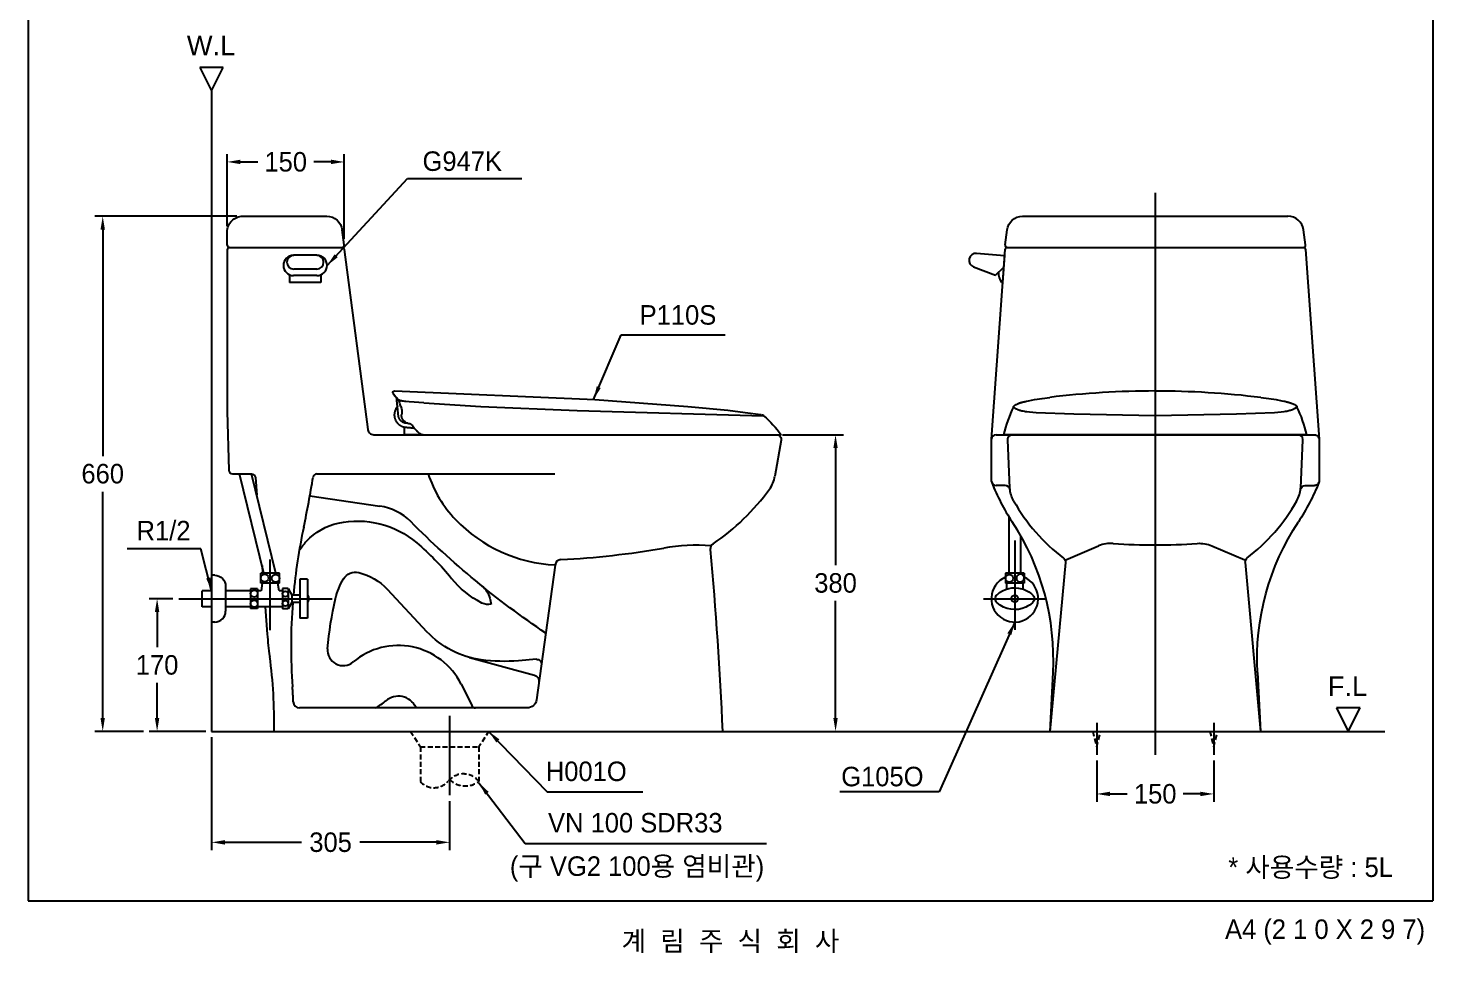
# Model space of a CAD drawing. Header units: millimetres. Extents: x 0 to 3800, y -67 to 2530.
# Drawn here: x 0 to 1800, y -67 to 1118 of the extents above; entities that cross this region are included whole.
import ezdxf
from ezdxf.enums import TextEntityAlignment as Align
from ezdxf.lldxf.tags import DXFTag

# ---------------------------------------------------------------- set-up
doc = ezdxf.new("R2010")
doc.units = ezdxf.units.MM
doc.linetypes.add('DASHED2', pattern=[9.525, 6.35, -3.175])
for name, color, linetype in [('TEXT', 7, 'Continuous'), ('내부선 및 부속', 4, 'Continuous'), ('도각라인', 255, 'Continuous'), ('외형선', 3, 'Continuous'), ('점선', 6, 'DASHED2'), ('중심선', 1, 'DASHED'), ('치수선', 7, 'Continuous')]:
    doc.layers.add(name, color=color, linetype=linetype)
doc.styles.add('____', font='')
doc.styles.add('타이틀', font='H2GTRM.TTF', dxfattribs={"height": 25})
doc.styles.get('____').set_extended_font_data('굴림')
tags = doc.linetypes.add('DASHDOT', pattern=[70, 31, -13, 13, -13]).pattern_tags.tags
tags[10:11] = [DXFTag(74, 4), DXFTag(75, 0), DXFTag(340, '0'), DXFTag(46, 0.0), DXFTag(50, 0.0), DXFTag(44, 0.0), DXFTag(45, 0.0)]
tags[8:9] = [DXFTag(74, 4), DXFTag(75, 0), DXFTag(340, '0'), DXFTag(46, 0.0), DXFTag(50, 0.0), DXFTag(44, 0.0), DXFTag(45, 0.0)]
tags[6:7] = [DXFTag(74, 4), DXFTag(75, 0), DXFTag(340, '0'), DXFTag(46, 0.0), DXFTag(50, 0.0), DXFTag(44, 0.0), DXFTag(45, 0.0)]
tags[4:5] = [DXFTag(74, 4), DXFTag(75, 0), DXFTag(340, '0'), DXFTag(46, 0.0), DXFTag(50, 0.0), DXFTag(44, 0.0), DXFTag(45, 0.0)]
tags = doc.linetypes.add('DASHED', pattern=[25.72, 12.86, -12.86]).pattern_tags.tags
tags[6:7] = [DXFTag(74, 4), DXFTag(75, 0), DXFTag(340, '0'), DXFTag(46, 0.0), DXFTag(50, 0.0), DXFTag(44, 0.0), DXFTag(45, 0.0)]
tags[4:5] = [DXFTag(74, 4), DXFTag(75, 0), DXFTag(340, '0'), DXFTag(46, 0.0), DXFTag(50, 0.0), DXFTag(44, 0.0), DXFTag(45, 0.0)]
doc.dimstyles.new('MSADIM', dxfattribs={"dimtxt": 33, "dimasz": 17, "dimexe": 10, "dimexo": 7.5, "dimgap": 10, "dimtad": 0, "dimtih": 1, "dimtoh": 1, "dimdec": 0, "dimzin": 1, "dimdsep": 46, "dimtxsty": '____', "dimcen": 11.25, "dimadec": 0, "dimazin": 0, "dimtfac": 1, "dimtdec": 0, "dimtix": 1, "dimtmove": 0, "dimatfit": 3, "dimfxl": 1, "dimtolj": 1, "dimtzin": 1, "dimarcsym": 0})

# ---------------------------------------------------------------- blocks, each defined once
blk = doc.blocks.new('*D18')
at = {"layer": '치수선', "color": 0, "linetype": 'Continuous', "lineweight": -2, "transparency": 16777216}
for p, q in [((255.1, 864.5), (255.1, 956.6)), ((405.1, 847.9), (405.1, 956.6)), ((272.1, 946.6), (294.2, 946.6)), ((388.1, 946.6), (366, 946.6))]:
    blk.add_line(p, q, dxfattribs=at)
at = {"layer": '치수선', "color": 0, "linetype": 'Continuous', "transparency": 16777216}
for points in [[(272.1, 949.5), (272.1, 943.8), (255.1, 946.6)], [(388.1, 949.5), (388.1, 943.8), (405.1, 946.6)]]:
    blk.add_solid(points, dxfattribs=at)
at = {"layer": '치수선', "color": 0, "linetype": 'Continuous', "transparency": 16777216, "insert": (330.1, 946.6), "char_height": 25, "attachment_point": 5, "style": '____'}
blk.add_mtext('\\A1;150', dxfattribs=at)
blk = doc.blocks.new('*D19')
at = {"layer": '치수선', "color": 0, "linetype": 'Continuous', "lineweight": -2, "transparency": 16777216}
for p, q in [((185.6, 387), (155.3, 387)), ((165.3, 370), (165.3, 324.8)), ((165.3, 234), (165.3, 279.1)), ((227.6, 217), (155.3, 217))]:
    blk.add_line(p, q, dxfattribs=at)
at = {"layer": '치수선', "color": 0, "linetype": 'Continuous', "transparency": 16777216}
for points in [[(162.5, 370), (168.1, 370), (165.3, 387)], [(162.5, 234), (168.1, 234), (165.3, 217)]]:
    blk.add_solid(points, dxfattribs=at)
at = {"layer": '치수선', "color": 0, "linetype": 'Continuous', "transparency": 16777216, "insert": (165.3, 302), "char_height": 25, "attachment_point": 5, "style": '____'}
blk.add_mtext('\\A1;170', dxfattribs=at)
blk = doc.blocks.new('*D20')
at = {"layer": '치수선', "color": 0, "linetype": 'Continuous', "lineweight": -2, "transparency": 16777216}
for p, q in [((267.6, 877), (85.6, 877)), ((95.6, 860), (95.6, 569.8)), ((95.6, 234), (95.6, 524.1)), ((147.8, 217), (85.6, 217))]:
    blk.add_line(p, q, dxfattribs=at)
at = {"layer": '치수선', "color": 0, "linetype": 'Continuous', "transparency": 16777216}
for points in [[(92.8, 860), (98.4, 860), (95.6, 877)], [(92.8, 234), (98.4, 234), (95.6, 217)]]:
    blk.add_solid(points, dxfattribs=at)
at = {"layer": '치수선', "color": 0, "linetype": 'Continuous', "transparency": 16777216, "insert": (95.6, 547), "char_height": 25, "attachment_point": 5, "style": '____'}
blk.add_mtext('\\A1;660', dxfattribs=at)
blk = doc.blocks.new('*D21')
at = {"layer": '치수선', "color": 0, "linetype": 'Continuous', "lineweight": -2, "transparency": 16777216}
for p, q in [((235.1, 209.5), (235.1, 64.8)), ((540.1, 127.7), (540.1, 64.8)), ((252.1, 74.8), (350.3, 74.8)), ((523.1, 74.8), (424.9, 74.8))]:
    blk.add_line(p, q, dxfattribs=at)
at = {"layer": '치수선', "color": 0, "linetype": 'Continuous', "transparency": 16777216}
for points in [[(252.1, 77.6), (252.1, 71.9), (235.1, 74.8)], [(523.1, 77.6), (523.1, 71.9), (540.1, 74.8)]]:
    blk.add_solid(points, dxfattribs=at)
at = {"layer": '치수선', "color": 0, "linetype": 'Continuous', "transparency": 16777216, "insert": (387.6, 74.8), "char_height": 25, "attachment_point": 5, "style": '____'}
blk.add_mtext('\\A1;305', dxfattribs=at)
blk = doc.blocks.new('*D22')
at = {"layer": '치수선', "color": 0, "linetype": 'Continuous', "lineweight": -2, "transparency": 16777216}
for p, q in [((966.6, 597), (1044.6, 597)), ((1034.6, 580), (1034.6, 429.8)), ((1034.6, 234), (1034.6, 384.1)), ((966.6, 217), (1044.6, 217))]:
    blk.add_line(p, q, dxfattribs=at)
at = {"layer": '치수선', "color": 0, "linetype": 'Continuous', "transparency": 16777216}
for points in [[(1031.8, 580), (1037.4, 580), (1034.6, 597)], [(1031.8, 234), (1037.4, 234), (1034.6, 217)]]:
    blk.add_solid(points, dxfattribs=at)
at = {"layer": '치수선', "color": 0, "linetype": 'Continuous', "transparency": 16777216, "insert": (1034.6, 407), "char_height": 25, "attachment_point": 5, "style": '____'}
blk.add_mtext('\\A1;380', dxfattribs=at)
blk = doc.blocks.new('*D23')
at = {"layer": '치수선', "color": 0, "linetype": 'Continuous', "lineweight": -2, "transparency": 16777216}
for p, q in [((1369.2, 179.5), (1369.2, 126.8)), ((1519.2, 179.5), (1519.2, 126.8)), ((1386.2, 136.8), (1408.3, 136.8)), ((1502.2, 136.8), (1480.2, 136.8))]:
    blk.add_line(p, q, dxfattribs=at)
at = {"layer": '치수선', "color": 0, "linetype": 'Continuous', "transparency": 16777216}
for points in [[(1386.2, 139.6), (1386.2, 134), (1369.2, 136.8)], [(1502.2, 139.6), (1502.2, 134), (1519.2, 136.8)]]:
    blk.add_solid(points, dxfattribs=at)
at = {"layer": '치수선', "color": 0, "linetype": 'Continuous', "transparency": 16777216, "insert": (1444.2, 136.8), "char_height": 25, "attachment_point": 5, "style": '____'}
blk.add_mtext('\\A1;150', dxfattribs=at)

msp = doc.modelspace()

# ---------------------------------------------------------------- linework, layer by layer
for p, q in [((682, 139.5), (787.8, 139.5)), ((1150.4, 139.4), (1040.3, 139.4))]:
    msp.add_line(p, q)
at = {"layer": '내부선 및 부속', "linetype": 'Continuous'}
for p, q in [((1215.3, 829.5), (1251.2, 826.9)), ((370.1, 827), (340.1, 827)), ((1211.5, 812.1), (1239.4, 801.7)), ((1239.4, 801.7), (1250.1, 811.9)), ((1251.2, 826.9), (1248.7, 792)), ((335.1, 802), (335.1, 792)), ((370.1, 801), (340.1, 801)), ((369.8, 809.3), (340.5, 809.3)), ((375.1, 802), (375.1, 792)), ((1247.2, 792.1), (1248.7, 792)), ((375.1, 792), (335.1, 792)), ((467.4, 650.5), (467.6, 649.6)), ((474.7, 641.5), (474.6, 641.6)), ((478.7, 623.5), (478.6, 623.1)), ((478.7, 623.6), (478.7, 623.5)), ((703.4, 628.3), (942.4, 621.4)), ((507.6, 597), (544.3, 597)), ((544.3, 597), (716.5, 597)), ((716.5, 597), (965.1, 597)), ((302.2, 419.7), (270.8, 547)), ((317.6, 419.7), (286.2, 547)), ((1256.7, 492), (1256.7, 419.7)), ((1271.7, 467.8), (1271.7, 419.7)), ((239.1, 417), (235.1, 417)), ((322.1, 419.7), (298.1, 419.7)), ((298.1, 406.7), (298.1, 419.7)), ((299.8, 429.3), (300.5, 419.7)), ((322.1, 406.7), (322.1, 419.7)), ((1252.2, 419.7), (1252.2, 406.7)), ((1269.2, 419.7), (1252.2, 419.7)), ((1276.2, 419.7), (1269.2, 419.7)), ((1276.2, 419.7), (1276.2, 406.7)), ((223.1, 376.7), (223.1, 397.2)), ((235.1, 397.2), (223.1, 397.2)), ((253.1, 403), (253.1, 371)), ((285.1, 397.2), (253.1, 397.2)), ((285.1, 399.5), (285.1, 374.5)), ((294.1, 399.5), (285.1, 399.5)), ((294.1, 399.5), (294.1, 374.5)), ((298.6, 397.2), (294.1, 397.2)), ((322.1, 406.7), (298.1, 406.7)), ((300.1, 406.7), (298.6, 397.2)), ((321.6, 397.2), (320.1, 406.7)), ((326.1, 397.2), (321.6, 397.2)), ((333.1, 400), (326.1, 400)), ((326.1, 400), (326.1, 374)), ((333.1, 400), (333.1, 374)), ((333.1, 400), (338.1, 391.7)), ((348.1, 412), (348.1, 362)), ((358.1, 412), (348.1, 412)), ((358.1, 412), (358.1, 362)), ((1271.9, 406.7), (1252.2, 406.7)), ((1253.7, 406.7), (1253.7, 399.3)), ((1276.2, 406.7), (1271.9, 406.7)), ((1274.7, 406.7), (1274.7, 399.3)), ((338.1, 382.2), (333.1, 374)), ((338.1, 391.7), (338.1, 382.2)), ((348.1, 391.7), (338.1, 391.7)), ((348.1, 382.2), (338.1, 382.2)), ((235.1, 376.7), (223.1, 376.7)), ((285.1, 376.7), (253.1, 376.7)), ((294.1, 374.5), (285.1, 374.5)), ((326.1, 376.7), (294.1, 376.7)), ((333.1, 374), (326.1, 374)), ((358.1, 362), (348.1, 362)), ((239.1, 357), (235.1, 357))]:
    msp.add_line(p, q, dxfattribs=at)
at = {"layer": '내부선 및 부속', "linetype": 'Continuous', "flags": 128}
for points in [[(467.4, 650.7, -0.48596), (469.4, 653.1)], [(474.7, 641.5, -0.06265), (475.9, 638.6)], [(477.7, 633.1, -0.009872), (475.9, 638.6)], [(477.7, 633.1, -0.111987), (478.7, 623.6)], [(486.4, 611.8, -0.369978), (478.6, 623.1)], [(939.4, 622.8, -0.138018), (942.4, 621.5)], [(942.4, 621.4, -0.055507), (965.1, 597)], [(486.4, 611.8, -0.022615), (489.1, 611.3)], [(489.1, 611.3, -0.138511), (491.3, 609.9)], [(491.3, 609.9, -0.025118), (493.4, 607.4)], [(239.1, 417, -0.414214), (253.1, 403)], [(1241.5, 392.1, -0.260244), (1273.4, 399.7)], [(1273.4, 399.7, -0.116822), (1287, 392.1)], [(358.1, 391.5, -0.31563), (358.1, 382.5)], [(1241.5, 381.8, -0.44), (1241.5, 392.1)], [(1278.4, 376.1, -0.302629), (1241.5, 381.8)], [(1287, 381.8, -0.077177), (1278.4, 376.1)], [(1287, 392.1, -0.44), (1287, 381.8)]]:
    msp.add_lwpolyline(points, format="xyb", dxfattribs=at)
for points in [[(467.4, 650.6), (471.3, 645.5), (471.9, 644.7), (472.6, 643.8), (472.8, 643.6), (473, 643.3), (473.1, 643.2), (473.3, 643.1), (473.4, 643), (473.5, 642.8), (473.7, 642.7), (473.8, 642.6), (474.8, 641.8)], [(474.6, 641.6), (474.5, 641.7), (474.3, 641.8), (473.8, 642.2), (473.7, 642.3), (473.6, 642.4), (473.5, 642.4), (473.4, 642.5), (473.3, 642.6), (473.2, 642.8), (473.1, 642.9), (472.9, 643.1), (472.7, 643.3), (470.1, 646.5), (467.6, 649.6)], [(469.4, 653.1), (726, 642), (845.5, 633.4), (896.4, 628.4), (918.8, 625.7), (939, 622.9)], [(507.2, 637.9), (488.1, 639.1), (484.2, 639.5), (482.6, 639.7), (481.1, 639.9), (480.3, 640.1), (479.5, 640.2), (478.8, 640.4), (478, 640.5), (477.6, 640.6), (477.2, 640.7), (476.8, 640.9), (476.6, 640.9), (476.4, 641), (476.2, 641.1), (476, 641.2), (475.8, 641.3), (475.6, 641.4), (475.4, 641.5), (475.2, 641.6), (475.1, 641.6), (475, 641.7), (474.9, 641.7), (474.8, 641.8)], [(507.2, 637.9), (580, 633.3), (703.4, 628.3)], [(1270.4, 628.3), (1269.5, 628.5), (1269.1, 628.7), (1268.7, 628.8), (1268.4, 629), (1268.1, 629.1), (1267.7, 629.3), (1267.4, 629.5), (1266.9, 629.7), (1266.4, 630), (1263.3, 631.9), (1263.2, 632), (1263.1, 632), (1263.1, 632.1), (1263, 632.1), (1263, 632.1), (1263, 632.1), (1262.9, 632.1), (1262.9, 632.2), (1262.9, 632.2), (1262.9, 632.2), (1262.9, 632.2), (1262.8, 632.2), (1262.8, 632.3), (1262.8, 632.3), (1262.8, 632.3), (1262.8, 632.3), (1262.8, 632.3), (1262.8, 632.4), (1262.7, 632.4), (1262.7, 632.4), (1262.7, 632.4), (1262.7, 632.4), (1262.7, 632.5), (1262.7, 632.5), (1262.7, 632.5), (1262.7, 632.5), (1262.7, 632.5), (1262.7, 632.5), (1262.7, 632.6), (1262.7, 632.6), (1262.6, 632.6), (1262.6, 632.6), (1262.6, 632.6), (1262.6, 632.7), (1262.6, 632.7), (1262.6, 632.7), (1262.6, 632.7), (1262.6, 632.7), (1262.6, 632.8), (1262.6, 632.8), (1262.6, 632.8), (1262.6, 632.8), (1262.6, 632.8), (1262.6, 632.9), (1262.6, 632.9), (1262.6, 632.9), (1262.7, 632.9), (1262.7, 632.9), (1262.7, 633), (1262.7, 633), (1262.7, 633), (1262.7, 633), (1262.7, 633), (1262.7, 633), (1262.7, 633), (1262.7, 633), (1262.7, 633)], [(1262.7, 633), (1262.7, 633.1), (1262.8, 633.2), (1262.8, 633.3), (1262.9, 633.3), (1262.9, 633.4), (1263, 633.5), (1263.1, 633.6), (1263.2, 633.8), (1263.3, 633.9), (1263.4, 634), (1263.4, 634.1), (1263.5, 634.2), (1263.6, 634.2), (1263.6, 634.3), (1263.7, 634.4), (1263.8, 634.5), (1263.9, 634.6), (1264.1, 634.7), (1264.2, 634.8), (1264.4, 635), (1264.5, 635.1), (1264.7, 635.2), (1264.9, 635.3), (1265.2, 635.5), (1265.4, 635.6), (1265.7, 635.8), (1265.9, 635.9), (1266.2, 636), (1266.7, 636.3), (1267.2, 636.5), (1267.7, 636.7), (1268.8, 637.1)], [(1276.8, 639.5), (1278, 639.8), (1279.3, 640.1), (1281.9, 640.7), (1289.4, 642), (1299.2, 643.5), (1309, 644.8)], [(1579.4, 644.8), (1589.7, 643.5), (1599, 642), (1606.5, 640.7), (1609.1, 640.2), (1610.4, 639.9), (1611.6, 639.5)], [(1625.7, 633), (1625.8, 633), (1625.8, 632.9), (1625.8, 632.9), (1625.8, 632.9), (1625.8, 632.9), (1625.8, 632.9), (1625.8, 632.8), (1625.8, 632.8), (1625.8, 632.8), (1625.8, 632.8), (1625.8, 632.8), (1625.8, 632.8), (1625.8, 632.8), (1625.8, 632.8), (1625.8, 632.8), (1625.8, 632.7), (1625.8, 632.7), (1625.8, 632.7), (1625.8, 632.7), (1625.8, 632.7), (1625.8, 632.7), (1625.8, 632.7), (1625.8, 632.6), (1625.8, 632.6), (1625.8, 632.6), (1625.8, 632.6), (1625.8, 632.6), (1625.8, 632.6), (1625.8, 632.5), (1625.8, 632.5), (1625.8, 632.5), (1625.8, 632.5), (1625.8, 632.5), (1625.8, 632.5), (1625.7, 632.4), (1625.7, 632.4), (1625.7, 632.4), (1625.7, 632.4), (1625.7, 632.4), (1625.7, 632.3), (1625.7, 632.3), (1625.6, 632.3), (1625.6, 632.3), (1625.6, 632.3), (1625.6, 632.2), (1625.6, 632.2), (1625.6, 632.2), (1625.6, 632.2), (1625.5, 632.2), (1625.5, 632.2), (1625.5, 632.2), (1625.5, 632.1), (1625.4, 632.1), (1625.4, 632.1), (1623.2, 630.7), (1622.1, 630.1), (1621.6, 629.8), (1621, 629.5), (1620.7, 629.3), (1620.3, 629.1), (1620, 629), (1619.6, 628.8), (1619.2, 628.7), (1618.8, 628.5), (1618.5, 628.4), (1618.1, 628.3)], [(1619.7, 637.1), (1620.9, 636.6), (1621.5, 636.4), (1622.1, 636.1), (1622.5, 635.9), (1623, 635.7), (1623.2, 635.6), (1623.4, 635.4), (1623.6, 635.3), (1623.7, 635.2), (1623.9, 635.1), (1624, 635), (1624.2, 634.9), (1624.3, 634.8), (1624.5, 634.6), (1624.6, 634.5), (1624.8, 634.4), (1624.9, 634.3), (1625, 634.1), (1625.1, 634), (1625.1, 634), (1625.2, 633.9), (1625.3, 633.8), (1625.3, 633.8), (1625.4, 633.7), (1625.4, 633.6), (1625.5, 633.5), (1625.5, 633.5), (1625.6, 633.4), (1625.6, 633.3), (1625.7, 633.2), (1625.7, 633.1), (1625.7, 633)], [(1444.2, 621.4), (1339.9, 623.4), (1291.6, 625.3), (1287.2, 625.6), (1282.9, 626), (1279.7, 626.3), (1278.1, 626.6), (1276.6, 626.8), (1275, 627.1), (1273.4, 627.4), (1271.9, 627.8), (1271.1, 628), (1270.4, 628.3)], [(1618.1, 628.3), (1617.4, 628.1), (1616.8, 627.9), (1615.4, 627.5), (1614, 627.2), (1612.7, 627), (1610.9, 626.7), (1609.1, 626.4), (1605.6, 626), (1601.2, 625.6), (1596.9, 625.3), (1548.5, 623.4), (1444.2, 621.4)], [(493.4, 607.4), (494.2, 606.3), (495.1, 605.2), (495.9, 604.2), (496.8, 603.2), (497.7, 602.3), (498.1, 601.8), (498.5, 601.4), (499, 601), (499.4, 600.6), (499.9, 600.2), (500.3, 599.9), (500.7, 599.5), (501.2, 599.2), (501.6, 598.9), (502, 598.6), (502.3, 598.5), (502.5, 598.4), (502.7, 598.3), (502.9, 598.1), (503.1, 598), (503.4, 597.9), (503.6, 597.8), (503.8, 597.7), (504, 597.6), (504.3, 597.5), (504.5, 597.5), (504.7, 597.4), (504.9, 597.3), (505.2, 597.3), (505.4, 597.2), (505.7, 597.2), (505.9, 597.1), (506.1, 597.1), (506.4, 597), (506.6, 597), (506.9, 597), (507.1, 597), (507.4, 597), (507.6, 597)]]:
    msp.add_lwpolyline(points, dxfattribs=at)
at = {"layer": '내부선 및 부속', "linetype": 'Continuous'}
for centre, radius in [((303.1, 413.4), 5), ((317.1, 413.1), 5), ((1257.3, 413.1), 5), ((289.6, 393.5), 4.5), ((329.6, 393), 3.5), ((289.6, 380.5), 4.5), ((329.6, 381), 3.5), ((1264.2, 387), 4.5)]:
    msp.add_circle(centre, radius, dxfattribs=at)
for centre, radius, start, end in [((1214.7, 820.5), 9, 85.88, 249.5427), ((340.1, 814), 13, 90, 270), ((340.5, 818.1), 8.82, 90, 270), ((369.8, 818.1), 8.82, 270, 90), ((370.1, 814), 13, 270, 90), ((1268.2, 805.6), 25, 180.5991, 212.7499), ((1444, -453.5), 1106.6, 89.9892, 97.0075), ((1444.4, -453.4), 1106.4, 82.9924, 90.0115), ((1424.5, 555.1), 179.6, 154.3794, 166.5157), ((1464, 555.1), 179.5, 13.483, 25.7112), ((1264.2, 387), 30, 113.5781, 304.5945), ((1271.2, 413.4), 5, 109.2614, 274.4227), ((1271.2, 413.4), 5, 274.4227, 109.2614), ((1264.2, 387), 30, 304.5945, 66.4217), ((239.1, 371), 14, 270, 360)]:
    msp.add_arc(centre, radius, start, end, dxfattribs=at)
msp.add_rational_spline([(473.3, 633.1), (471.9, 631.5), (470.9, 629.6), (467.3, 622.3), (471, 615.2), (474.8, 608.1), (482.7, 606.8)], [1, 0.991018652916, 1, 0.891394913197, 1, 0.891394913197, 1], degree=2, knots=[0, 0, 0, 0.124781, 0.124781, 0.56239, 0.56239, 1, 1, 1], dxfattribs=at)
for points, degree in [([(474.5, 621.3), (473.3, 632.6), (472.2, 643.9)], 2), ([(1268.8, 637.1), (1270.3, 637.7), (1271.9, 638.3), (1273.6, 638.7), (1275.2, 639.1), (1276.8, 639.5)], 5), ([(1611.6, 639.5), (1613.3, 639.1), (1614.9, 638.7), (1616.5, 638.3), (1618.1, 637.7), (1619.7, 637.1)], 5), ([(481.8, 607), (481.8, 602), (481.8, 597)], 2), ([(482.7, 606.8), (488.7, 606.2), (494.7, 605.7)], 2), ([(502.8, 597), (502.8, 597.6), (502.8, 598.2)], 2)]:
    msp.add_open_spline(points, degree=degree, dxfattribs=at)
for points, weights in [([(481.7, 612.4), (475.3, 614.6), (474.5, 621.3)], [1, 0.845558404922, 1]), ([(485.8, 611.9), (483.7, 611.7), (481.7, 612.4)], [1, 0.980963885784, 1]), ([(486.1, 611.9), (485.9, 611.9), (485.8, 611.9)], [0.988447546959, 0.994064748287, 1])]:
    msp.add_rational_spline(points, weights, degree=2, dxfattribs=at)
at = {"layer": '도각라인', "color": 7}
for p, q in [((0, 2530), (0, 0)), ((1800, 2530), (1800, 0)), ((0, 0), (1800, 0))]:
    msp.add_line(p, q, dxfattribs=at)
at = {"layer": '외형선', "linetype": 'Continuous'}
for p, q in [((250.1, 1067.8), (220.1, 1067.8)), ((220.1, 1067.8), (235.1, 1037.8)), ((235.1, 1037.8), (250.1, 1067.8)), ((235.1, 1037.8), (235.1, 217)), ((275.1, 877), (382.7, 877)), ((1274.2, 877), (1614.3, 877)), ((255.1, 840), (255.1, 857)), ((405.1, 840.4), (402.5, 859.6)), ((1251.8, 840.4), (1254.4, 859.6)), ((1636.7, 840.4), (1634.1, 859.6)), ((255.1, 834), (255.1, 627)), ((258.1, 837), (402.1, 837)), ((405.1, 834.3), (435.2, 603.9)), ((1251.7, 834.2), (1234.2, 591.4)), ((1254.7, 837), (1633.7, 837)), ((1636.7, 834.2), (1654.2, 591.4)), ((255.1, 627), (257.1, 551.8)), ((443.1, 597), (959.1, 597)), ((1240.2, 597), (1648.2, 597)), ((1258.7, 597), (1249.9, 597)), ((1444.2, 597), (1258.7, 597)), ((1629.8, 597), (1444.2, 597)), ((965, 589.9), (956.9, 543.8)), ((1234.2, 591), (1234.2, 538)), ((1257.9, 528.6), (1255.2, 590.7)), ((1630.6, 528.6), (1633.2, 590.7)), ((1654.2, 591), (1654.2, 538)), ((262.1, 547), (286.2, 547)), ((291.2, 542.3), (292.9, 519.8)), ((370.1, 547), (675.1, 547)), ((1252.1, 532), (1240.2, 532)), ((1636.3, 532), (1648.2, 532)), ((361.1, 518.7), (450.8, 505.5)), ((1329.5, 436.7), (1371.7, 454.7)), ((1516.8, 454.7), (1558.9, 436.7)), ((1329.2, 433.4), (1309.2, 217)), ((1559.3, 433.4), (1579.2, 217)), ((675.2, 430), (651.5, 257.3)), ((460.1, 399.2), (511.1, 344.7)), ((303.8, 376.7), (306.5, 341.7)), ((565.4, 311.8), (648.8, 288.8)), ((651.3, 309.3), (628.4, 307.4)), ((1313.2, 292.4), (1309.2, 217)), ((1575.2, 292.4), (1579.2, 217)), ((554.8, 277.4), (568.8, 249.7)), ((639.6, 247), (347.8, 247)), ((496.8, 248.2), (497.4, 247)), ((1706.6, 247), (1676.6, 247)), ((1676.6, 247), (1691.6, 217)), ((1691.6, 217), (1706.6, 247)), ((235.1, 217), (1738.5, 217)), ((315.1, 217), (890.1, 217)), ((1311.7, 217), (1576.7, 217)), ((1314.2, 217), (1574.2, 217))]:
    msp.add_line(p, q, dxfattribs=at)
at = {"layer": '외형선', "linetype": 'Continuous', "flags": 128}
for points in [[(255.1, 857, -0.414214), (275.1, 877)], [(382.7, 877, -0.375188), (402.5, 859.6)], [(1254.4, 859.6, -0.375188), (1274.2, 877)], [(402.1, 837, -0.37667), (405.1, 834.3)], [(1633.7, 837, -0.414214), (1636.7, 834)], [(959.1, 597, -0.46619), (965, 589.9)], [(1255.2, 591, -0.414214), (1261.2, 597)], [(1648.2, 597, -0.414214), (1654.2, 591)], [(286.2, 547, -0.392151), (291.2, 542.3)], [(1262.8, 512.4, -0.106776), (1257.9, 528.6)], [(1653.8, 535.7, -0.050737), (1627.6, 485.5)], [(1630.4, 526.7, -0.3764), (1636.3, 532)], [(1654.2, 538, -0.414214), (1648.2, 532)], [(397.3, 483.8, -0.234066), (498, 458.5)], [(356.9, 460.6, -0.154688), (397.3, 483.8)], [(663.3, 342.9, -0.048892), (490.2, 485.7)], [(1575.2, 292.4, -0.160352), (1627.6, 485.5)], [(347.5, 449, -0.029436), (356.9, 460.6)], [(498, 458.5, -0.045928), (542.5, 413)], [(1498, 457.8, -0.120727), (1516.8, 454.7)], [(1326.9, 438.7, -0.258576), (1329.2, 433.4)], [(404.2, 412.3, -0.322585), (423.7, 420.4)], [(423.7, 420.4, -0.147352), (460.1, 399.2)], [(393.8, 387.1, -0.082679), (404.2, 412.3)], [(581.3, 381.4, -0.102786), (542.5, 413)], [(581.6, 403.2, -0.156949), (591.7, 387.8)], [(383.8, 322.9, -0.035532), (393.8, 387.1)], [(593.5, 379.8, -0.176537), (581.3, 381.4)], [(591.7, 387.8, -0.023027), (593.5, 379.8)], [(580.7, 308.7, -0.17239), (511.1, 344.7)], [(628.4, 307.4, -0.054763), (580.7, 308.7)], [(651.3, 309.3, -0.479989), (657.7, 302.6)], [(648.8, 288.8, -0.375725), (654.6, 280)], [(651.5, 257.3, -0.374889), (639.6, 247)]]:
    msp.add_lwpolyline(points, format="xyb", dxfattribs=at)
msp.add_lwpolyline([(1638.6, 597), (1638.6, 597), (1629.8, 597)], dxfattribs=at)
at = {"layer": '외형선', "linetype": 'Continuous'}
for centre, radius, start, end in [((1614.3, 857), 20, 7.738, 90), ((258.1, 840), 3, 180, 270), ((258.1, 834), 3, 90, 180), ((402.1, 840), 3, 270, 7.738), ((1254.7, 840), 3, 172.262, 270), ((1254.7, 834), 3, 90, 180), ((1633.7, 840), 3, 270, 7.738), ((443.1, 605), 8, 180, 270.0019), ((1240.2, 591), 6, 90, 180), ((1627.2, 591), 6, 0, 90), ((262.1, 552), 5, 181.5267, 270), ((-845.5, 735.5), 1225.9, 347.9027, 350.9537), ((370.1, 542), 5, 90, 170.9537), ((659.7, 595.6), 155, 198.3046, 223.7886), ((917.5, 550.8), 40, 324.0602, 350.0228), ((715.1, 697.5), 290, 304.0843, 324.0602), ((1240.2, 538), 6, 180, 270), ((1494.7, 639.6), 280, 201.7687, 213.3868), ((1252.1, 526), 6, 7.4947, 90), ((1590.7, 532), 40, 330.7579, 355.1368), ((440.6, 436.3), 70, 44.87, 81.6235), ((1472.2, 629.7), 240, 209.2421, 232.7177), ((1416.2, 629.7), 240, 307.2823, 330.7579), ((685, 619.9), 190, 223.7886, 267.0391), ((1069.1, 325.1), 732.2, 167.9027, 174.7832), ((993.7, 309.4), 320, 356.9469, 33.3868), ((625.4, 1535.5), 1100, 272.9863, 279.892), ((855.6, 215.4), 240, 85.3311, 99.892), ((882.1, 450.7), 8, 124.0843, 185.4069), ((1387.4, 417.9), 40, 85.5956, 113.1306), ((1444.2, 1155.8), 700, 265.5956, 274.4044), ((683.1, 429), 8, 92.9863, 172.2021), ((-3605.8, 25.9), 4500, 2.4333, 5.4069), ((1565.2, 433.9), 6, 127.2823, 185.2733), ((1069.1, 325.1), 732.2, 175.5292, 184.0085), ((770.3, 376.9), 465.2, 184.3493, 187.9149), ((474.4, 237), 90, 26.7224, 129.9945), ((-284.7, 230.3), 600, 358.7299, 7.9149), ((403.7, 321.2), 20, 175.1917, 309.9945), ((-284.7, 230.3), 625, 2.2363, 4.0085), ((347.8, 255), 8, 182.2363, 270.001), ((403.7, 321.2), 85, 299.0985, 309.9945), ((474.4, 237), 25, 26.7224, 129.9945), ((573.2, 252), 5, 206.7227, 270)]:
    msp.add_arc(centre, radius, start, end, dxfattribs=at)
msp.add_open_spline([(502.8, 597), (492.3, 597), (481.8, 597)], degree=2, dxfattribs=at)
at = {"layer": '점선'}
for p, q in [((490.1, 217), (502.6, 197)), ((590.1, 217), (577.6, 197)), ((1364.2, 217), (1369.2, 197)), ((1369.2, 197), (1374.2, 217)), ((1514.2, 217), (1519.2, 197)), ((1519.2, 197), (1524.2, 217)), ((502.6, 197), (502.6, 152.5)), ((502.6, 197), (577.6, 197)), ((577.6, 197), (577.6, 152.8))]:
    msp.add_line(p, q, dxfattribs=at)
for centre, radius, start, end in [((557.8, 137), 25.4, 38.5927, 140.2275), ((520.1, 168.4), 23.6, 222.2205, 320.2275), ((560.3, 176.4), 29.3, 226.4632, 306.3085)]:
    msp.add_arc(centre, radius, start, end, dxfattribs=at)
at = {"layer": '중심선', "linetype": 'DASHDOT'}
for p, q in [((1444.2, 907), (1444.2, 187)), ((1264.2, 461.4), (1264.2, 347)), ((310.1, 346.7), (310.1, 437.1)), ((193.1, 387), (389.5, 387)), ((1224.2, 387), (1304.2, 387)), ((540.1, 237), (540.1, 135.2)), ((1369.2, 228.1), (1369.2, 187)), ((1519.2, 228.1), (1519.2, 187))]:
    msp.add_line(p, q, dxfattribs=at)
at = {"layer": '치수선', "linetype": 'Continuous'}
for p, q in [((503.1, 925.3), (632.6, 925.3)), ((776.9, 724.9), (893.3, 724.9)), ((653.9, 73.4), (946.2, 73.4))]:
    msp.add_line(p, q, dxfattribs=at)

# ---------------------------------------------------------------- texts
at = {"layer": 'TEXT', "style": '타이틀'}
for s, p in [('* 사용수량 : 5L', (1643.3, 42.9)), ('계  림  주  식  회  사', (900, -51.7))]:
    msp.add_text(s, height=25, dxfattribs=at).set_placement(p, align=Align.MIDDLE_CENTER)
msp.add_text('A4 (2 1 0 X 2 9 7)', height=25, dxfattribs=at).set_placement((1790, -36.5), align=Align.MIDDLE_RIGHT)
at = {"layer": 'TEXT', "char_height": 25, "attachment_point": 1, "line_spacing_factor": 0.963855, "style": '타이틀'}
for s, insert, width in [('\\fArial;W.L', (203.4, 1108.4), 248.993), ('\\A1;G947K', (505.4, 960.1), 248.993), ('\\A1;P110S', (783.6, 763.1), 248.993), ('\\fArial;F.L', (1665.3, 287.3), 248.993), ('\\A1; G105O', (1032.8, 171.6), 248.993), ('\\A1;VN 100 SDR33', (666.2, 112.4), 379.657), ('\\A1;(구 VG2 100{\\fGulim|b0|i0|c129|p50;용 염비관)}', (617.3, 56.8), 379.657)]:
    msp.add_mtext(s, dxfattribs=dict(at, insert=insert, width=width))
at = {"layer": '치수선', "linetype": 'Continuous', "char_height": 25, "attachment_point": 1, "line_spacing_factor": 0.963855, "style": '타이틀'}
for s, insert, width in [('\\A1;R1/2', (139, 486.7), 248.993), ('\\A1; H001O', (654.3, 178.3), 361.787)]:
    msp.add_mtext(s, dxfattribs=dict(at, insert=insert, width=width))

# ---------------------------------------------------------------- dimensions: what is measured, and where the dimension line sits
at = {"layer": '치수선', "linetype": 'Continuous'}
for base, p1, p2, picture, middle in [((405.1, 946.6), (255.1, 857), (405.1, 840.4), '*D18', (330.1, 946.6)), ((540.1, 74.8), (235.1, 217), (540.1, 135.2), '*D21', (387.6, 74.8))]:
    dim = msp.add_linear_dim(base=base, p1=p1, p2=p2, dimstyle='MSADIM', override={"dimtxt": 25}, dxfattribs=at)
    dim.commit()
    dim.dimension.update_dxf_attribs({"geometry": picture, "text_midpoint": middle, "dimtype": 160})
for base, p1, p2, picture, middle in [((95.6, 217), (275.1, 877), (155.3, 217), '*D20', (95.6, 547)), ((165.3, 217), (193.1, 387), (235.1, 217), '*D19', (165.3, 302))]:
    dim = msp.add_linear_dim(base=base, p1=p1, p2=p2, angle=90, dimstyle='MSADIM', override={"dimtxt": 25}, dxfattribs=at)
    dim.commit()
    dim.dimension.update_dxf_attribs({"geometry": picture, "text_midpoint": middle})
dim = msp.add_linear_dim(base=(1034.6, 217), p1=(959.1, 597), p2=(959.1, 217), angle=90, dimstyle='MSADIM', override={"dimtxt": 25}, dxfattribs=at)
dim.commit()
dim.dimension.update_dxf_attribs({"geometry": '*D22', "text_midpoint": (1034.6, 407), "dimtype": 160})
dim = msp.add_linear_dim(base=(1519.2, 136.8), p1=(1369.2, 187), p2=(1519.2, 187), dimstyle='MSADIM', override={"dimtxt": 25}, dxfattribs=at)
dim.commit()
dim.dimension.update_dxf_attribs({"geometry": '*D23', "text_midpoint": (1444.2, 136.8)})

# ---------------------------------------------------------------- leaders
at = {"layer": '치수선', "linetype": 'Continuous', "annotation_type": 0, "has_hookline": 1, "hookline_direction": 0}
for points, override in [([(383.2, 813.9), (486.1, 925.3), (503.1, 925.3)], {"dimtxt": 25}), ([(724.5, 642.4), (759.9, 724.9), (776.9, 724.9)], {"dimtxt": 25}), ([(590.1, 217), (665, 139.5), (682, 139.5)], {"dimtxt": 30}), ([(577.6, 151.2), (636.9, 73.4), (653.9, 73.4)], {"dimtxt": 25})]:
    msp.add_leader(points, dimstyle='MSADIM', override=override, dxfattribs=at)
at = {"layer": '치수선', "linetype": 'Continuous'}
msp.add_leader([(235.1, 397.2), (221.4, 450.9), (127.1, 450.9)], dimstyle='MSADIM', override={"dimtxt": 25}, dxfattribs=at)
at = {"layer": '치수선', "linetype": 'Continuous', "annotation_type": 0, "has_hookline": 1, "hookline_direction": 0, "horizontal_direction": (-1, 0, 0)}
msp.add_leader([(1264.2, 357), (1167.4, 139.4), (1150.4, 139.4)], dimstyle='MSADIM', override={"dimtxt": 25}, dxfattribs=at)

doc.saveas('drawing.dxf')
